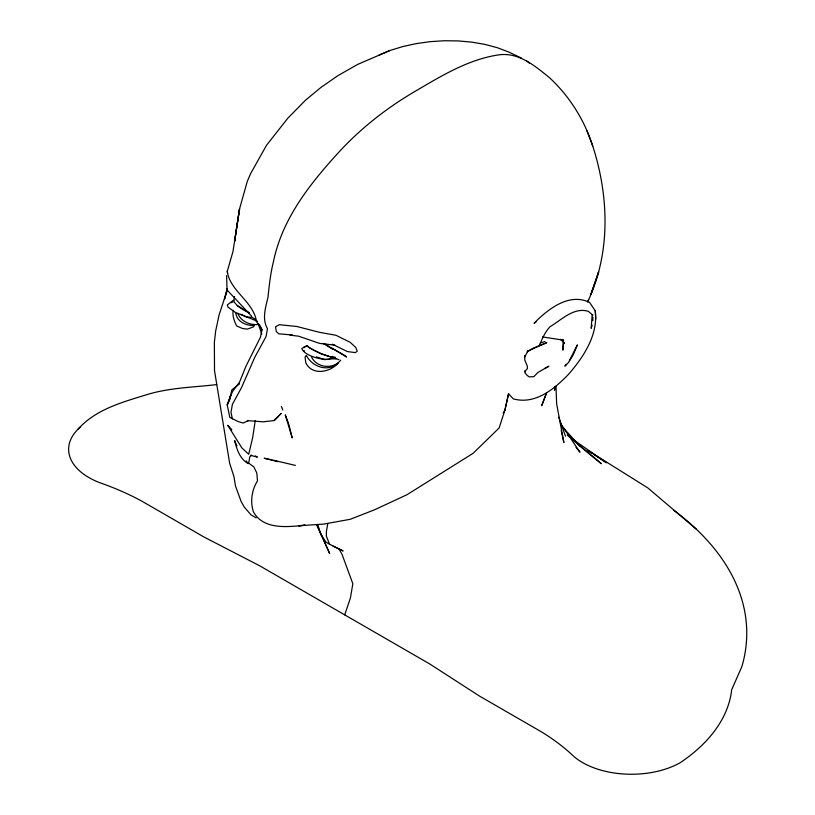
<?xml version="1.0" encoding="UTF-8"?>
<svg xmlns="http://www.w3.org/2000/svg" width="815" height="815" viewBox="0 0 815 815"><rect width="100%" height="100%" fill="white"/><g stroke="black" fill="none" stroke-linecap="round" stroke-linejoin="round"><path stroke-width="1.22" d="M226.601 275.643L227.049 289.967L251.703 316.291M592.821 320.672L592.902 317.218M554.781 386.514L554.526 390.253L555.178 386.493M536.178 321.894L534.07 323.311C547.588 309.374 569.359 292.167 589.693 302.559L595.256 310.831C598.312 334.914 583.499 357.133 568.391 374.452C554.271 389.071 535.2 404.953 513.318 398.881L508.54 393.798L504.933 410.016M563.573 343.849L562.849 350.124L563.145 341.78L564.571 343.247L560.435 339.295M234.19 298.81L234.557 296.507M327.722 523.943L326.387 531.543L326.387 536.28L329.525 544.175L343.125 550.96L333.009 546.182M255.227 420.601L252.742 437.227L248.718 454.281L241.841 447.873L227.742 425.287L229.412 426.968M259.914 325.379L262.043 329.82L260.392 337.308L245.957 366.251L239.518 382.154L232.407 391.74L227.222 404.892L229.799 417.372L238.031 421.518L243.155 423.056L248.412 420.55L247.373 420.611L263.286 421.813L274.013 420.581L281.094 413.49L274.013 420.581L278.007 416.71M251.601 455.178L249.777 456.838L248.718 463.144L253.76 466.832L256.776 472.883L257.509 480.819C251.815 489.856 250.032 501.622 253.414 511.83C263.49 530.107 287.736 526.908 305.136 525.217L298.636 525.757L323.708 524.096L350.216 519.298L374.523 509.803L406.98 494.715L473.158 453.293L499.106 427.987L504.994 409.863L508.54 393.798M227.069 288.704L224.431 299.4L227.13 290.374M229.524 399.91L230.645 395.489L227.222 404.892L229.524 399.91L231.857 389.855L239.59 383.784M227.599 273.494L227.263 271.344L232.958 251.631L239.579 208.742L247.261 181.46L250.582 173.677L266.566 145.223L287.899 118.124L305.33 100.367L321.018 87.368L337.899 75.652L357.683 64.405L389.937 50.489L402.844 46.557L416.373 43.592L430.3 41.647L444.369 40.75L458.336 40.923L471.977 42.156L485.037 44.428L497.303 47.708L508.57 51.936L521.356 58.059M233.273 310.301C232.143 315.548 234.272 321.263 236.645 325.929L242.483 328.506L247.363 329.097L253.149 327.039L254.453 325.531C246.538 325.806 237.216 322.18 235.861 313.429M344.704 614.867L350.419 597.976L352.834 583.713L342.106 554.516L338.775 548.454M592.138 325.185L591.16 328.353L592.199 314.529L592.872 315.222L588.41 311.371C573.943 306.735 561.392 320.02 550.013 326.703C545.133 331.929 542.281 338.459 539.581 344.979M226.825 291.475L219.143 314.733L215.669 330.971L214.376 342.198L214.508 370.591L229.647 463.246L233.976 476.694L235.454 485.862L241.159 501.571L244.276 507.062L250.969 514.836L256.185 517.851M588.644 299.747L587.574 301.957C610.853 253.363 609.009 196.446 592.75 146.058C584.416 120.029 569.512 96.221 549.432 77.639C535.251 66.188 519.542 52.618 499.931 54.707C467.953 59.057 439.988 76.834 412.645 92.788C384.323 109.668 358.305 130.431 336.279 155.003C308.457 185.718 282.041 219.856 273.514 261.37C270.539 273.106 269.256 285.169 268.003 297.19C265.649 307.459 261.758 318.828 267.473 328.71L266.047 336.626L254.81 357.204L241.505 387.634L232.418 404.291L230.961 412.37L232.418 418.879M503.201 413.205L504.994 409.863M527.875 351.082L524.626 357.123L524.717 355.737L524.829 360.149L527.203 365.843L527.509 368.492L524.544 371.772L525.329 370.764L525.084 372.995L527.091 375.338L529.2 376.887L533.835 376.652L538.032 372.384L548.882 366.22L544.766 368.37M569.4 360.648L577.387 344.908L573.088 355.045L568.452 362.543L564.856 366.159L566.374 364.315M340.69 360.169C333.284 369.827 316.526 367.84 311.473 356.868M77.924 429.311C95.722 409.313 122.169 402.284 146.802 394.654C169.53 387.645 193.369 387.359 216.709 384.588M527.264 351.917L533.591 348.005L546.733 342.677L527.264 351.214M379.118 55.084L389.937 50.489M231.134 302.711L232.968 301.917M540.314 343.013L545.021 341.485M336.106 358.569L329.015 359.12C321.793 360.434 303.822 355.442 301.835 348.474L307.041 345.672C316.098 353.211 328.15 355.798 338.999 359.7M259.211 324.339C250.877 325.623 241.057 321.854 237.848 313.541M332.326 344.225L347.394 351.56L355.34 352.61L357.194 351.255L355.778 347.496L350.195 342.32L336.024 335.301L319.195 332.255L296.874 326.499L279.321 324.686L275.48 326.856L276.336 331.623L278.771 333.814L292.524 334.996M334.924 345.173L319.562 343.38L298.596 336.188L290.038 335.169M542.495 336.941L563.725 340.191L561.535 339.59M271.904 459.854L264.213 458.234L277.834 461.647M273.117 460.149L295.387 465.406M250.46 455.29L257.428 457.123L255.36 455.931M332.204 356.43L335.525 357.449M304.525 347.618L303.679 347.333L307.153 345.815L308.416 347.078M257.632 321.385L235.189 312.308L228.037 307.143L227.293 304.983L234.129 299.696L234.15 302.049L237.155 305.452L249.431 312.879M316.403 356.868L324.523 359.629L329.117 359.283L330.635 358.305L336.259 358.651L321.67 354.026L309.048 347.71M249.522 313.113L242.87 309.608M240.833 314.233L246.334 316.923L252.171 317.392L255.095 319.154M343.186 354.525L331.96 348.178L346.579 357.021L344.205 355.106M323.097 343.421L332.52 349.003L325.542 344.124M329.525 544.175L326.051 542.169L320.723 534.283L317.758 524.452M588.287 450.675L647.813 487.91L696.132 528.986M303.791 350.552L304.616 351.061M587.951 450.726L592.067 453.405M594.125 454.75L606.472 462.777L572.089 438.796M242.055 309.079L237.236 305.757M577.56 444.195L601.348 463.735L567.383 435.047M526.745 61.003L529.424 63.163M567.271 435.047L579.587 445.724L560.781 425.094M575.981 447.343L579.934 452.162L560.414 423.209M246.089 460.872L248.229 463.633C239.61 458.733 236.91 449.371 234.506 440.446L236.951 445.897M230.258 427.804L231.786 429.831M262.043 329.82L255.818 320.56L256.256 320.03C252.181 300.694 229.861 290.7 227.263 271.344M281.358 406.379L282.805 410.006M592.75 146.058L587.004 130.94M288.306 422.812L285.26 414.835L292.208 437.93L288.744 423.953M558.744 417.199L565.478 436.198M258.192 323.565L261.798 334.313M561.209 430.514L563.878 442.555L556.625 403.731L556.013 386.188M595.256 310.831L595.755 319.297M80.542 426.897A69.265 39.986 0 0 0 103.281 483.937A248.198 143.297 0 0 1 142.289 501.408L203.77 536.902L259.781 565.844L429.627 663.899L479.75 696.234L541.231 731.738A248.198 143.297 0 0 1 571.488 754.252A69.265 39.986 0 0 0 680.454 762.534A214.457 123.809 0 0 0 731.666 689.765L741.894 666.517A346.558 200.083 0 0 0 673.598 510.18M236.961 225.347L234.659 241.322L239.579 208.742L236.961 225.347M598.628 271.986L591.058 293.909L598.628 271.986M546.539 392.952L541.68 405.687L546.6 392.952M306.379 355.513L305.075 357.021L305.798 362.838C312.033 375.837 330.146 372.475 338.021 363.174C327.732 372.363 312.328 366.882 306.379 355.513M329.617 553.416L316.821 524.962L329.617 553.416"/></g></svg>
